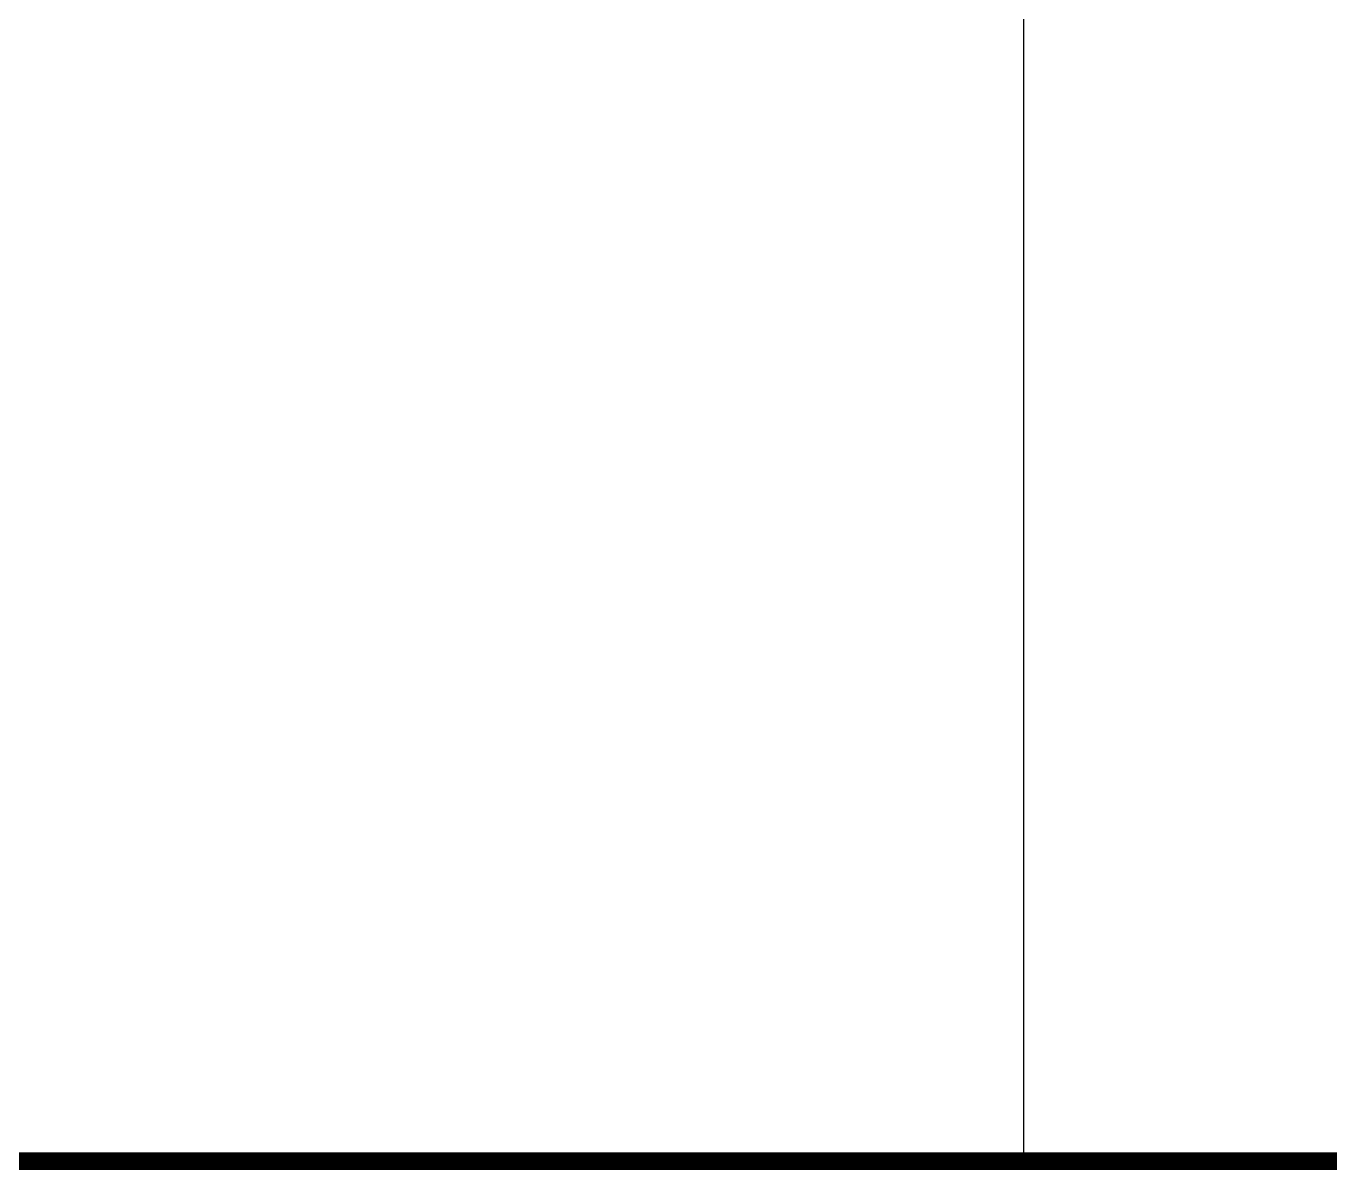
# Model space of a CAD drawing. Header units: millimetres. Extents: x 1264 to 9491, y 619 to 916.
# Drawn here: x 1628.13 to 1650.29, y 635.74 to 655.18 of the extents above; entities that cross this region are included whole.
import ezdxf

# ---------------------------------------------------------------- set-up
doc = ezdxf.new("R2010")
doc.units = ezdxf.units.MM

# ---------------------------------------------------------------- blocks, each defined once
blk = doc.blocks.new('柱状图图框模板-(昇龙标准).dwg1', base_point=(27, 229))
at = {"const_width": 0.3}
blk.add_lwpolyline([(27, 265), (203, 265), (203, 17), (27, 17)], close=True, dxfattribs=at)

msp = doc.modelspace()

# ---------------------------------------------------------------- linework, layer by layer
at = {"color": 0}
for points in [[(1645.087, 635.892), (1645.087, 819.892)], [(1645.087, 635.892), (1645.087, 819.892)], [(1599.457, 635.892), (1645.087, 635.892)], [(1645.087, 635.892), (1659.573, 635.892)]]:
    msp.add_lwpolyline(points, dxfattribs=at)

# ---------------------------------------------------------------- block references
msp.add_blockref('柱状图图框模板-(昇龙标准).dwg1', (1514.153, 847.892))

doc.saveas('drawing.dxf')
